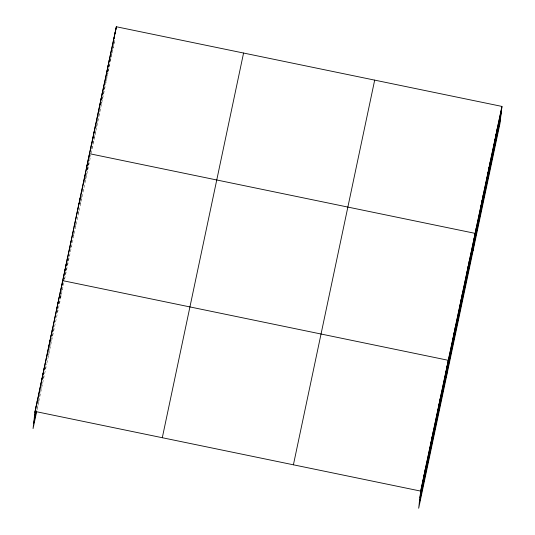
<?xml version="1.0" encoding="UTF-8"?>
<svg xmlns="http://www.w3.org/2000/svg" width="535" height="535" viewBox="0 0 535 535"><rect width="100%" height="100%" fill="white"/><g stroke="black" fill="none" stroke-linecap="round" stroke-linejoin="round"><path stroke-width="0.4" stroke-dasharray="2.67 2.01" d="M60.696 297.788L61.184 293.601M88.001 166.652L87.519 170.846L64.193 281.229M88.248 164.526L88.375 163.449M114.704 40.76L91.017 154.287M36.795 408.553L37.617 404.661M37.784 403.878L38.279 401.544M38.44 400.768L39.262 396.87M39.429 396.094L40.252 392.202M40.58 390.644L42.385 382.084M43.208 378.191L43.703 375.851M45.187 368.849L45.676 366.508M47.816 356.39L48.31 354.056M48.638 352.498L51.761 337.705M52.096 336.147L53.079 331.479M53.246 330.697L53.741 328.363M57.191 312.012L57.686 309.678M59.004 303.452L59.826 299.56M60.154 298.002L61.137 293.327M61.471 291.762L62.468 287.034M64.133 279.15L64.468 277.571M65.136 274.415L65.798 271.265M65.965 270.476L66.969 265.741M67.136 264.952L69.135 255.496M70.633 248.4L71.135 246.033M73.295 235.781L73.797 233.414M75.295 226.318L75.796 223.958M77.963 213.706L78.464 211.338M79.962 204.243L80.464 201.876M80.624 201.086L81.126 198.726M81.293 197.937L81.795 195.569M82.624 191.63L83.126 189.263M84.624 182.167L85.125 179.8M85.292 179.011L85.794 176.644M85.961 175.861L86.456 173.494M87.292 169.548L87.954 166.398M88.288 164.82L89.124 160.874M89.626 158.514L89.954 156.936M91.619 149.051L92.622 144.316M92.789 143.534L93.785 138.799M93.953 138.01L95.785 129.336M96.287 126.976L97.283 122.241M97.45 121.452L98.453 116.724M98.621 115.934L100.453 107.261M100.948 104.893L101.951 100.165M102.118 99.376L103.115 94.648M103.282 93.859L105.114 85.185M105.616 82.818L107.782 72.566M107.95 71.777L109.782 63.11M110.277 60.743L111.28 56.008M111.447 55.225L112.444 50.491M112.611 49.701L114.61 40.239M37.015 409.897L38.66 402.113M38.821 401.33L46.719 363.96M46.879 363.185L64.033 282.019M87.686 170.056L90.85 155.076"/><path stroke-width="0.8" d="M501.937 106.418L420.664 491.097L418.678 508.25L499.951 123.572L501.937 106.418L116.322 26.75L35.049 411.428L33.063 428.582L36.52 412.231M36.199 405.978L34.902 412.706M37.203 401.812L37.35 400.528M38.507 395.077L38.353 396.361L51.166 335.131M39.51 390.911L39.657 389.627M40.66 385.461L40.807 384.177M41.81 380.01L41.957 378.733M42.96 374.56L43.108 373.283M44.111 369.11L44.258 367.833M45.261 363.66L45.415 362.382M46.418 358.209L46.565 356.932M47.568 352.766L47.715 351.482M48.718 347.315L48.866 346.031M49.869 341.865L50.016 340.581M52.169 330.964L52.323 329.687M53.473 324.237L53.326 325.514L59.231 296.985M54.476 320.064L54.623 318.786M55.627 314.613L55.774 313.336M56.777 309.163L56.924 307.886M57.927 303.719L58.074 302.435M60.234 292.819L60.381 291.535M61.532 286.085L61.385 287.369L74.031 227.515M62.174 285.061L62.294 284.011M62.414 282.968L62.682 280.634L448.297 360.309L446.31 377.463M63.698 276.401L63.846 275.117M64.869 270.877L65.016 269.6M66.032 265.36L66.179 264.083M67.196 259.843L67.35 258.559M68.366 254.319L68.513 253.042M69.53 248.802L69.677 247.524M70.694 243.285L70.847 242.001M74.345 225.442L74.198 226.726L79.006 203.367M75.361 221.209L75.509 219.925M76.525 215.685L76.672 214.408M77.695 210.168L77.843 208.884M80.023 199.127L80.176 197.85M81.34 192.326L81.193 193.61L85.854 171.534M82.357 188.093L82.504 186.809M83.527 182.569L83.674 181.291M84.691 177.052L84.838 175.774M87.172 164.733L87.024 166.011L91.833 142.658M88.188 160.493L88.335 159.216M89.231 156.019L89.505 153.692L475.113 233.367L473.127 250.514M90.522 149.452L90.669 148.175M92.849 138.418L93.003 137.134M94.167 131.617L94.02 132.894L104.659 81.942M95.183 127.377L95.33 126.099M96.353 121.86L96.501 120.576M97.517 116.342L97.664 115.058M99.851 105.301L99.998 104.017M101.015 99.784L101.162 98.5M102.178 94.26L102.332 92.983M103.349 88.743L103.496 87.459M106.993 70.908L106.846 72.185L111.661 48.825M108.01 66.668L108.157 65.384M109.18 61.144L109.327 59.866M110.344 55.627L110.491 54.349M112.678 44.586L112.825 43.308M113.988 37.791L113.841 39.068L116.175 28.027M115.005 33.551L115.159 32.267M116.055 29.077L116.322 26.75M421.667 486.93L421.814 485.646M422.817 481.48L422.964 480.196M423.967 476.03L424.115 474.752M425.118 470.579L425.265 469.302M426.268 465.129L426.422 463.852M427.425 459.679L427.572 458.401M428.575 454.228L428.722 452.951M429.725 448.785L429.872 447.501M430.876 443.334L431.023 442.05M432.026 437.884L432.173 436.6M433.176 432.434L433.33 431.15M434.333 426.983L434.48 425.706M435.483 421.533L435.63 420.256M436.634 416.083L436.781 414.806M437.784 410.633L437.931 409.355M438.934 405.182L439.081 403.905M440.084 399.739L440.238 398.455M441.241 394.288L441.388 393.004M442.391 388.838L442.539 387.554M443.542 383.388L443.689 382.104M444.692 377.937L444.839 376.653M445.842 372.487L445.989 371.21M446.992 367.037L447.146 365.759M449.313 356.069L449.46 354.785M450.477 350.552L450.624 349.268M451.647 345.028L451.794 343.751M452.811 339.511L452.958 338.234M453.974 333.994L454.128 332.71M455.145 328.47L455.292 327.193M456.308 322.953L456.455 321.675M457.478 317.436L457.626 316.152M458.642 311.912L458.789 310.634M459.806 306.394L459.953 305.117M460.976 300.877L461.123 299.593M462.14 295.353L462.287 294.076M463.303 289.836L463.457 288.559M464.474 284.319L464.621 283.035M465.637 278.802L465.784 277.518M466.801 273.278L466.955 272.001M467.971 267.761L468.118 266.477M469.135 262.244L469.282 260.96M470.305 256.72L470.452 255.442M471.469 251.203L471.616 249.919M472.632 245.685L472.779 244.401M473.803 240.161L473.95 238.884M476.13 229.127L476.284 227.843M477.3 223.603L477.447 222.326M478.464 218.086L478.611 216.809M479.634 212.569L479.781 211.285M480.798 207.045L480.945 205.768M481.961 201.528L482.109 200.25M483.132 196.011L483.279 194.727M484.295 190.493L484.442 189.209M485.459 184.97L485.613 183.692M486.629 179.452L486.776 178.168M487.793 173.935L487.94 172.651M488.957 168.411L489.11 167.134M490.127 162.894L490.274 161.61M491.29 157.377L491.438 156.093M492.461 151.853L492.608 150.576M493.624 146.336L493.772 145.059M494.788 140.819L494.935 139.535M495.958 135.295L496.106 134.017M497.122 129.778L497.269 128.5M498.286 124.26L498.439 122.976M499.456 118.737L499.603 117.459M500.62 113.219L500.767 111.942M36.219 406.48L38.192 397.137M51.186 335.639L53.159 326.296M59.245 297.487L61.217 288.144M79.026 203.862L81.026 194.399M86.021 170.745L86.857 166.8M91.853 143.146L93.852 133.683M104.679 82.437L105.683 77.702M105.843 76.913L106.679 72.974M111.675 49.32L113.674 39.858M34.294 417.949L35.778 410.94M33.672 423.345L36.3 410.887M162.299 437.717L243.572 53.039M293.407 464.808L374.681 80.13M420.517 492.381L501.79 107.702M419.908 497.617L501.181 112.938M419.286 503.014L500.559 118.335M35.049 411.428L420.664 491.097"/></g></svg>
